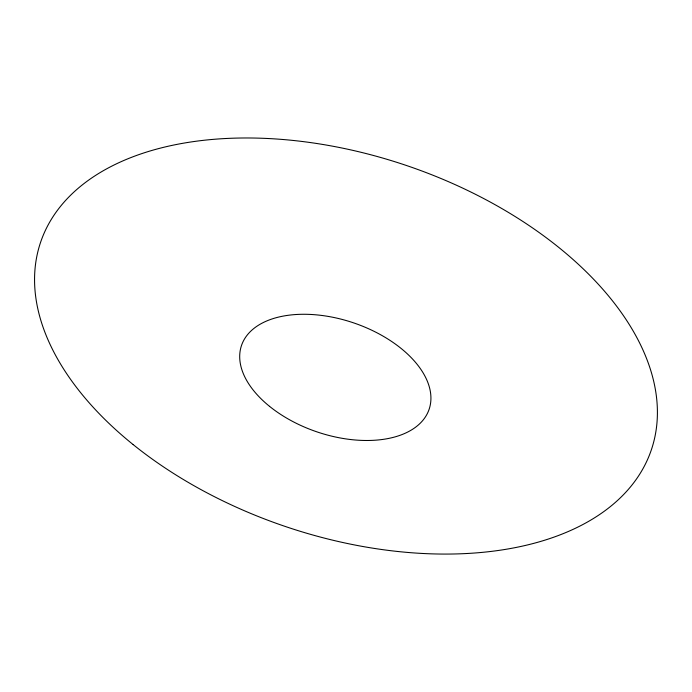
<?xml version="1.0" encoding="UTF-8"?>
<svg xmlns="http://www.w3.org/2000/svg" width="692" height="692" viewBox="0 0 692 692"><rect width="100%" height="100%" fill="white"/><g stroke="black" fill="none" stroke-linecap="round" stroke-linejoin="round"><path stroke-width="1.04" d="M269.56 406.36A99.094 57.505 18.8 0 0 428.305 411.455A99.094 57.505 18.8 0 0 308.07 314.341A99.094 57.505 18.8 0 0 269.56 406.36M133.149 444.584A322.524 190.378 18.8 0 0 649.286 455.423A322.524 190.378 18.8 0 0 255.521 138.071A322.524 190.378 18.8 0 0 133.149 444.584"/></g></svg>
